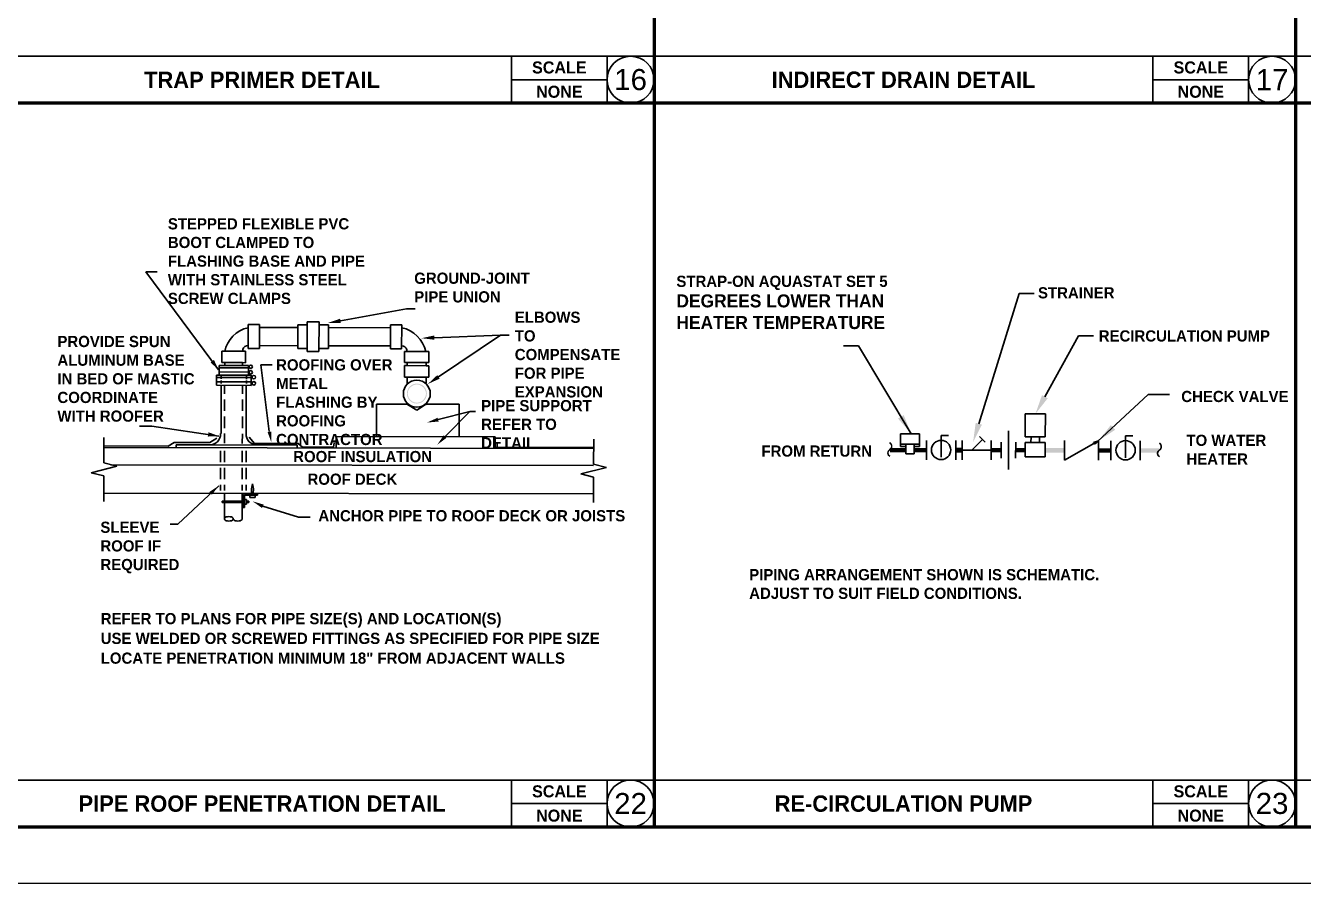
# Model space of a CAD drawing. Header units: inches. Extents: x 2025 to 34930, y -6955 to 4650.
# Drawn here: x 9068.7 to 9546.8, y -2938.9 to -2617.8 of the extents above; entities that cross this region are included whole.
import ezdxf

# ---------------------------------------------------------------- set-up
doc = ezdxf.new("R2010")
doc.units = ezdxf.units.IN
doc.header["$MEASUREMENT"] = 0
doc.layers.get('DEFPOINTS').update_dxf_attribs({"color": 104})
doc.layers.add('M-HVAC-EXHS-DUCT', color=3, linetype='Continuous', lineweight=50)
doc.layers.add('PDF-TEXT', color=7, linetype='Continuous', lineweight=35)
doc.styles.add('Century Gothic_B', font='GOTHICB.TTF', dxfattribs={"height": 6.659722})
doc.styles.add('PDF Arial', font='arial.ttf')
doc.styles.add('PDF Arial Bold', font='arialbd.ttf')

# ---------------------------------------------------------------- blocks, each defined once
blk = doc.blocks.new('p detail 22')
at = {"layer": 'PDF-TEXT', "transparency": 33554559}
h = blk.add_hatch(color=256, dxfattribs=at)
h.paths.add_polyline_path([(9211.48, -2756.53), (9211.86, -2757.42), (9212.44, -2758.19), (9213.2, -2758.77), (9214.1, -2759.15), (9215.06, -2759.28), (9216.01, -2759.15), (9216.97, -2758.77), (9217.74, -2758.2), (9218.32, -2757.43), (9218.7, -2756.54), (9218.83, -2755.58), (9218.71, -2754.56), (9218.32, -2753.66), (9217.75, -2752.89), (9216.98, -2752.32), (9216.03, -2751.93), (9215.07, -2751.8), (9214.11, -2751.93), (9213.21, -2752.31), (9212.45, -2752.88), (9211.87, -2753.65), (9211.48, -2754.54), (9211.36, -2755.57)])
h.paths.add_polyline_path([(9211.67, -2755.57), (9211.8, -2754.67), (9212.12, -2753.84), (9212.7, -2753.14), (9213.41, -2752.63), (9214.24, -2752.25), (9215.07, -2752.12), (9215.96, -2752.25), (9216.79, -2752.64), (9217.49, -2753.15), (9218, -2753.85), (9218.39, -2754.68), (9218.51, -2755.58), (9218.38, -2756.41), (9218, -2757.24), (9217.49, -2757.94), (9216.78, -2758.52), (9215.95, -2758.83), (9215.06, -2758.96), (9214.23, -2758.83), (9213.4, -2758.51), (9212.69, -2757.93), (9212.12, -2757.23), (9211.8, -2756.4)], flags=0)
at = {"layer": 'PDF-TEXT'}
for p, q in [((9117.93, -2709.98), (9113.65, -2709.97)), ((9113.65, -2709.97), (9140.88, -2746.63)), ((9186.47, -2728.3), (9211.21, -2723.87)), ((9211.21, -2723.87), (9214.41, -2723.87)), ((9151.95, -2738.66), (9151.96, -2729.72)), ((9151.96, -2729.72), (9156.24, -2729.72)), ((9156.24, -2729.72), (9156.23, -2738.67)), ((9170.56, -2729.75), (9170.54, -2738.69)), ((9174.07, -2729.75), (9170.56, -2729.75)), ((9174.08, -2728.73), (9174.06, -2739.78)), ((9178.49, -2728.74), (9174.08, -2728.73)), ((9178.47, -2739.79), (9178.49, -2728.74)), ((9182, -2729.76), (9178.48, -2729.76)), ((9181.98, -2738.71), (9182, -2729.76)), ((9205.26, -2730.89), (9205.26, -2729.8)), ((9205.26, -2729.8), (9209.42, -2729.81)), ((9209.42, -2729.81), (9209.4, -2738.76)), ((9170.56, -2730.83), (9156.24, -2730.81)), ((9205.26, -2730.89), (9182, -2730.85)), ((9205.25, -2737.66), (9205.26, -2730.89)), ((9246.41, -2733.64), (9221.61, -2734.62)), ((9223.19, -2749.26), (9246.41, -2733.64)), ((9246.41, -2733.64), (9249.61, -2733.64)), ((9149.96, -2739.04), (9149.84, -2739.68)), ((9150.22, -2738.47), (9149.96, -2739.04)), ((9150.73, -2737.96), (9150.22, -2738.47)), ((9151.31, -2737.7), (9150.73, -2737.96)), ((9151.95, -2737.58), (9151.31, -2737.7)), ((9156.23, -2738.67), (9151.95, -2738.66)), ((9156.23, -2737.58), (9170.55, -2737.61)), ((9170.54, -2738.69), (9174.06, -2738.7)), ((9178.47, -2738.71), (9181.98, -2738.71)), ((9181.99, -2737.62), (9205.25, -2737.66)), ((9205.25, -2738.75), (9205.25, -2737.66)), ((9209.4, -2738.76), (9205.25, -2738.75)), ((9210.04, -2737.8), (9209.4, -2737.67)), ((9210.62, -2738.05), (9210.04, -2737.8)), ((9211.13, -2738.57), (9210.62, -2738.05)), ((9211.38, -2739.14), (9211.13, -2738.57)), ((9211.51, -2739.78), (9211.38, -2739.14)), ((9142.1, -2743.95), (9142.1, -2739.67)), ((9142.1, -2739.67), (9150.92, -2739.68)), ((9143.18, -2743.95), (9142.1, -2743.95)), ((9149.83, -2743.96), (9143.18, -2743.95)), ((9143.18, -2743.95), (9143.18, -2745.04)), ((9150.92, -2743.97), (9149.83, -2743.96)), ((9149.83, -2743.96), (9149.83, -2745.05)), ((9150.92, -2739.68), (9150.92, -2743.97)), ((9174.06, -2739.78), (9178.47, -2739.79)), ((9210.42, -2739.78), (9219.56, -2739.79)), ((9210.42, -2743.87), (9210.42, -2739.78)), ((9219.55, -2743.88), (9210.42, -2743.87)), ((9211.5, -2745.09), (9211.5, -2743.87)), ((9218.53, -2745.1), (9218.53, -2743.88)), ((9219.56, -2739.79), (9219.55, -2743.88)), ((9140.11, -2748.61), (9140.1, -2752.45)), ((9153.14, -2748.63), (9140.11, -2748.61)), ((9141.14, -2744.97), (9141.13, -2748.61)), ((9141.13, -2745.93), (9152.19, -2745.95)), ((9141.13, -2747.46), (9152.19, -2747.48)), ((9152.06, -2744.99), (9141.14, -2744.97)), ((9141.9, -2748.94), (9141.89, -2750.02)), ((9151.29, -2750.17), (9151.29, -2748.95)), ((9152.06, -2748.63), (9152.06, -2744.99)), ((9153.14, -2749.72), (9153.14, -2748.63)), ((9161.01, -2744.75), (9156.73, -2744.74)), ((9156.73, -2744.74), (9159.88, -2769.74)), ((9210.41, -2749.37), (9210.41, -2745.08)), ((9210.41, -2745.08), (9211.5, -2745.09)), ((9211.5, -2745.09), (9218.53, -2745.1)), ((9218.53, -2745.1), (9219.55, -2745.1)), ((9219.55, -2745.1), (9219.55, -2749.38)), ((9140.1, -2751.17), (9153.27, -2751.19)), ((9140.1, -2752.45), (9153.14, -2752.47)), ((9140.11, -2749.51), (9153.27, -2749.53)), ((9141.86, -2770.54), (9141.89, -2752.64)), ((9141.89, -2750.66), (9141.89, -2751.75)), ((9143.17, -2752.45), (9143.16, -2755.65)), ((9149.81, -2752.46), (9149.81, -2755.66)), ((9151.19, -2770.55), (9151.22, -2752.66)), ((9151.29, -2751.76), (9151.29, -2750.68)), ((9153.14, -2752.47), (9153.14, -2749.72)), ((9219.55, -2749.38), (9210.41, -2749.37)), ((9211.49, -2749.37), (9211.49, -2751.92)), ((9218.52, -2749.38), (9218.52, -2751.74)), ((9143.16, -2757.76), (9143.15, -2762.04)), ((9149.81, -2757.77), (9149.8, -2762.05)), ((9199.97, -2759.51), (9199.95, -2771.65)), ((9211.48, -2759.53), (9199.97, -2759.51)), ((9211.6, -2759.66), (9211.48, -2759.59)), ((9215.12, -2761.71), (9211.6, -2759.59)), ((9218.31, -2759.6), (9215.12, -2761.71)), ((9218.51, -2759.61), (9218.38, -2759.67)), ((9218.51, -2759.54), (9230.97, -2759.56)), ((9234.86, -2762.19), (9223.03, -2765.3)), ((9225.65, -2771.63), (9234.74, -2762.38)), ((9230.97, -2759.56), (9230.95, -2771.7)), ((9236.97, -2762.19), (9234.86, -2762.19)), ((9115.98, -2767.68), (9111.32, -2767.68)), ((9140.96, -2771.43), (9115.98, -2767.68)), ((9143.15, -2764.15), (9143.14, -2768.43)), ((9149.8, -2764.16), (9149.79, -2768.44)), ((9098, -2781.52), (9098.02, -2771.94)), ((9137.64, -2773.85), (9140.26, -2772.2)), ((9140.45, -2773.54), (9140.96, -2772.9)), ((9140.96, -2772.9), (9141.35, -2772.13)), ((9141.35, -2772.13), (9141.6, -2771.37)), ((9141.6, -2771.37), (9141.67, -2770.54)), ((9143.14, -2770.54), (9143.13, -2774.12)), ((9149.79, -2770.55), (9149.78, -2774.19)), ((9151.25, -2771.38), (9151.19, -2770.55)), ((9151.51, -2772.15), (9151.25, -2771.38)), ((9151.89, -2772.92), (9151.51, -2772.15)), ((9152.4, -2773.56), (9151.89, -2772.92)), ((9154.32, -2774.2), (9152.34, -2771.9)), ((9184.87, -2771.63), (9184.86, -2775.91)), ((9244.43, -2771.73), (9184.87, -2771.63)), ((9244.43, -2776.01), (9244.43, -2771.73)), ((9281.23, -2782.01), (9281.25, -2772.55)), ((9098.01, -2775.13), (9122.04, -2775.17)), ((9098.01, -2775.77), (9281.24, -2776.07)), ((9122.04, -2775.17), (9124.34, -2773.83)), ((9124.34, -2773.83), (9137.64, -2773.85)), ((9124.98, -2775.81), (9124.98, -2774.73)), ((9124.98, -2774.73), (9137.44, -2774.75)), ((9137.44, -2774.75), (9138.28, -2774.69)), ((9170.29, -2774.8), (9138.15, -2774.75)), ((9138.28, -2774.69), (9139.04, -2774.43)), ((9139.04, -2774.43), (9139.81, -2774.05)), ((9139.81, -2774.05), (9140.45, -2773.54)), ((9141.66, -2776.93), (9141.65, -2781.15)), ((9143.13, -2776.93), (9143.12, -2781.15)), ((9149.78, -2776.94), (9149.77, -2781.16)), ((9151.25, -2776.94), (9151.24, -2781.16)), ((9153.04, -2774.07), (9152.4, -2773.56)), ((9153.81, -2774.46), (9153.04, -2774.07)), ((9154.57, -2774.71), (9153.81, -2774.46)), ((9170.68, -2774.23), (9154.32, -2774.2)), ((9155.4, -2774.78), (9154.57, -2774.71)), ((9170.29, -2775.89), (9170.29, -2774.8)), ((9172.34, -2775.57), (9170.68, -2774.23)), ((9183.84, -2775.59), (9172.34, -2775.57)), ((9184.16, -2773.93), (9183.84, -2775.59)), ((9245.07, -2775.69), (9245.07, -2774.35)), ((9281.24, -2775.75), (9245.07, -2775.69)), ((9102.79, -2782.74), (9098, -2781.52)), ((9100.43, -2782.17), (9281.23, -2782.46)), ((9286.02, -2783.23), (9281.23, -2782.01)), ((9093.2, -2785.16), (9102.79, -2782.74)), ((9097.99, -2786.32), (9093.2, -2785.16)), ((9097.98, -2795.97), (9097.99, -2786.32)), ((9141.65, -2783.32), (9141.64, -2787.54)), ((9143.12, -2783.32), (9143.11, -2787.54)), ((9149.76, -2783.33), (9149.76, -2787.55)), ((9151.23, -2783.33), (9151.23, -2787.55)), ((9276.43, -2785.58), (9286.02, -2783.23)), ((9281.22, -2786.8), (9276.43, -2785.58)), ((9281.21, -2796.26), (9281.22, -2786.8)), ((9141, -2790.03), (9125.64, -2804.45)), ((9141.64, -2789.65), (9141.63, -2791.82)), ((9143.11, -2789.65), (9143.1, -2791.82)), ((9149.75, -2789.66), (9149.75, -2791.83)), ((9151.22, -2789.66), (9151.22, -2791.83)), ((9153.59, -2789.28), (9153.2, -2791.13)), ((9153.2, -2791.13), (9153.2, -2792.86)), ((9153.91, -2791.2), (9153.59, -2789.28)), ((9153.9, -2792.99), (9153.91, -2791.2)), ((9281.21, -2793.07), (9097.98, -2792.77)), ((9142.27, -2796.29), (9142.27, -2795.78)), ((9142.27, -2795.78), (9149.94, -2795.79)), ((9150, -2796.31), (9142.27, -2796.29)), ((9143.1, -2796.3), (9143.09, -2802.43)), ((9143.1, -2792.84), (9143.1, -2795.78)), ((9149.74, -2796.31), (9149.73, -2802.44)), ((9149.75, -2792.85), (9149.74, -2795.79)), ((9150, -2798.16), (9150, -2793.05)), ((9150, -2793.05), (9155.44, -2793.06)), ((9155.44, -2793.57), (9150.64, -2793.56)), ((9150.64, -2793.56), (9150.64, -2798.16)), ((9151.34, -2795.16), (9150.64, -2795.16)), ((9151.34, -2796.95), (9151.34, -2795.16)), ((9151.34, -2796.31), (9152.24, -2796.31)), ((9152.24, -2795.8), (9151.41, -2795.8)), ((9152.24, -2796.31), (9152.24, -2795.8)), ((9152.56, -2794.39), (9152.56, -2793.56)), ((9154.6, -2794.4), (9152.56, -2794.39)), ((9154.61, -2793.57), (9154.6, -2794.4)), ((9155.44, -2793.06), (9155.44, -2793.57)), ((9144.24, -2801.67), (9143.79, -2801.73)), ((9144.75, -2801.6), (9144.24, -2801.67)), ((9145.26, -2801.67), (9144.75, -2801.6)), ((9145.71, -2801.73), (9145.26, -2801.67)), ((9150.64, -2798.16), (9150, -2798.16)), ((9150.64, -2796.95), (9151.34, -2796.95)), ((9170.83, -2801.77), (9157.47, -2797.72)), ((9125.64, -2804.45), (9122.82, -2804.44)), ((9143.15, -2802.17), (9143.09, -2802.43)), ((9143.09, -2802.43), (9143.15, -2802.69)), ((9143.41, -2801.92), (9143.15, -2802.17)), ((9143.15, -2802.69), (9143.41, -2802.94)), ((9143.79, -2801.73), (9143.41, -2801.92)), ((9143.41, -2802.94), (9143.79, -2803.13)), ((9143.79, -2803.13), (9144.24, -2803.2)), ((9144.24, -2803.2), (9144.75, -2803.26)), ((9144.75, -2803.26), (9145.26, -2803.2)), ((9145.26, -2803.2), (9145.71, -2803.14)), ((9146.09, -2801.92), (9145.71, -2801.73)), ((9145.71, -2803.14), (9146.09, -2802.95)), ((9146.35, -2802.18), (9146.09, -2801.92)), ((9146.09, -2802.95), (9146.35, -2802.69)), ((9146.41, -2802.44), (9146.35, -2802.18)), ((9146.35, -2802.69), (9146.41, -2802.44)), ((9146.47, -2802.69), (9146.41, -2802.44)), ((9146.73, -2802.95), (9146.47, -2802.69)), ((9147.11, -2803.14), (9146.73, -2802.95)), ((9147.56, -2803.2), (9147.11, -2803.14)), ((9148.07, -2803.27), (9147.56, -2803.2)), ((9148.58, -2803.21), (9148.07, -2803.27)), ((9149.03, -2803.14), (9148.58, -2803.21)), ((9149.41, -2802.95), (9149.03, -2803.14)), ((9149.67, -2802.7), (9149.41, -2802.95)), ((9149.73, -2802.44), (9149.67, -2802.7)), ((9175.17, -2801.78), (9170.83, -2801.77))]:
    blk.add_line(p, q, dxfattribs=at)
for centre, radius in [((9152.94, -2745.5), 0.652), ((9152.94, -2747.61), 0.652), ((9154.09, -2749.4), 0.652), ((9154.09, -2751.7), 0.652), ((9215.07, -2755.56), 5.04)]:
    blk.add_circle(centre, radius, dxfattribs=at)
for centre, radius, start, end in [((9154.49, -2742.14), 11.55, 102.6411, 168.0035), ((9206.93, -2742.48), 11.85, 13.1224, 77.9152)]:
    blk.add_arc(centre, radius, start, end, dxfattribs=at)
at = {"layer": 'PDF-TEXT', "transparency": 33554559}
for points in [[(9186.6, -2729.07), (9186.35, -2727.53), (9181.74, -2729.12)], [(9221.68, -2735.39), (9221.62, -2733.79), (9216.82, -2734.81)], [(9139.16, -2742.92), (9137.88, -2743.88), (9140.88, -2746.63)], [(9223.64, -2749.96), (9222.74, -2748.62), (9219.22, -2751.94)], [(9223.23, -2766), (9222.84, -2764.6), (9218.88, -2766.38)], [(9137.13, -2770.02), (9136.87, -2771.62), (9140.96, -2771.43)], [(9160.65, -2769.74), (9159.25, -2769.99), (9160.65, -2773.76)], [(9226.16, -2772.14), (9225.13, -2771.18), (9222.7, -2774.69)], [(9137.42, -2792.39), (9138.37, -2793.41), (9141, -2790.03)], [(9157.15, -2798.36), (9157.8, -2797.09), (9153.64, -2795.86)]]:
    blk.add_solid(points, dxfattribs=at)
at = {"layer": 'PDF-TEXT', "char_height": 4.1875, "attachment_point": 1, "style": 'Century Gothic_B'}
for s, insert, width in [('STEPPED FLEXIBLE PVC BOOT CLAMPED TO FLASHING BASE AND PIP{\\H1.00012x;E WITH STAINLESS STEEL SCREW CLAMPS}', (9121.93, -2689.9), 80.9525), ('GROUND-JOINT PIPE UNION', (9214.1, -2710.26), 46.1579), ('ELBOWS TO COMPENSATE FOR PIPE EXPANSION', (9251.72, -2724.87), 30.9304), ('PROVIDE SPUN ALUMINUM BASE IN BED OF MASTIC COORDINATE WITH ROOFER', (9080.6, -2733.95), 51.5068), ('ROOFING OVER METAL FLASHING BY ROOFING CONTRACTOR', (9162.42, -2742.7), 47.2242), ('PIPE SUPPORT REFER TO DETAIL', (9239.14, -2757.96), 47.5259), ('SLEEVE ROOF IF REQUIRED', (9096.68, -2803.47), 32.293)]:
    blk.add_mtext(s, dxfattribs=dict(at, insert=insert, width=width))
at = {"layer": 'PDF-TEXT', "attachment_point": 7, "style": 'Century Gothic_B'}
for s, insert, char_height in [('ROOF INSULATION', (9168.81, -2781.26), 4.1875), ('ROOF DECK', (9174.17, -2789.74), 4.188), ('ANCHOR PIPE TO ROOF DECK OR JOISTS', (9178.24, -2803.42), 4.1875)]:
    blk.add_mtext(s, dxfattribs=dict(at, insert=insert, char_height=char_height))
at = {"layer": 'PDF-TEXT', "insert": (9096.8, -2837.67), "char_height": 4.1875, "width": 182.8789, "attachment_point": 1, "line_spacing_factor": 1.058889, "style": 'Century Gothic_B'}
blk.add_mtext('REFER TO PLANS FOR PIPE SIZE(S) AND LOCATION(S)   \\PUSE WELDED OR {\\H1.00025x;SCREWED FITTINGS AS SPECIFIED FOR PIPE SIZE\\PLOCATE PENETRATION \\H1.00194x;MINIMUM 18" FROM ADJACENT WALLS}', dxfattribs=at)
blk = doc.blocks.new('p detail 23')
at = {"layer": 'PDF-TEXT', "transparency": 33554559}
for points in [[(9392.07, -2776.83), (9392.65, -2776.35), (9393.04, -2775.67), (9393.04, -2774.89), (9392.66, -2774.11), (9392.07, -2773.62), (9391.78, -2774.21), (9392.17, -2774.5), (9392.46, -2774.99), (9392.46, -2775.57), (9392.17, -2775.96), (9391.78, -2776.35), (9391.19, -2777.03), (9391, -2777.9), (9391.29, -2778.78), (9391.97, -2779.26), (9392.26, -2778.78), (9391.77, -2778.39), (9391.58, -2777.8), (9391.68, -2777.32)], [(9392.07, -2775.86), (9392.07, -2777.51), (9398, -2777.52), (9398, -2775.87)], [(9401.21, -2775.87), (9401.21, -2777.53), (9405.77, -2777.53), (9405.78, -2775.88)], [(9419.09, -2777.65), (9419.1, -2775.81), (9416.76, -2775.8), (9416.76, -2777.65)], [(9429.99, -2775.92), (9429.98, -2777.57), (9433.68, -2777.58), (9433.68, -2775.93)], [(9439.12, -2775.94), (9439.12, -2777.59), (9442.72, -2777.59), (9442.72, -2775.94)], [(9450.21, -2775.95), (9450.21, -2777.61), (9457.4, -2777.62), (9457.4, -2775.97)], [(9470.14, -2775.99), (9470.14, -2777.64), (9474.71, -2777.65), (9474.71, -2775.99)], [(9485.69, -2776.01), (9485.69, -2777.66), (9492.79, -2777.68), (9492.79, -2776.02)], [(9492.98, -2777), (9493.57, -2776.51), (9493.86, -2775.83), (9493.86, -2775.05), (9493.57, -2774.27), (9492.99, -2773.79), (9492.7, -2774.37), (9493.08, -2774.66), (9493.28, -2775.15), (9493.28, -2775.73), (9493.08, -2776.12), (9492.01, -2777.19), (9491.82, -2778.06), (9492.2, -2778.94), (9492.88, -2779.43), (9493.08, -2778.94), (9492.69, -2778.55), (9492.5, -2777.97), (9492.59, -2777.48)]]:
    blk.add_hatch(color=256, dxfattribs=at).paths.add_polyline_path(points)
at = {"layer": 'PDF-TEXT'}
for p, q in [((9440.39, -2718.09), (9425.33, -2766.87)), ((9446.02, -2718.1), (9440.39, -2718.09)), ((9462.62, -2733.97), (9450.04, -2756.7)), ((9468.26, -2733.98), (9462.62, -2733.97)), ((9380.37, -2737.73), (9374.73, -2737.72)), ((9400.05, -2770.62), (9380.37, -2737.73)), ((9469.75, -2773.46), (9488.64, -2755.89)), ((9488.64, -2755.89), (9496.71, -2755.9)), ((9442.73, -2771.76), (9442.74, -2763.11)), ((9442.74, -2763.11), (9450.23, -2763.12)), ((9450.23, -2763.12), (9450.21, -2771.77)), ((9403.16, -2770.63), (9396.06, -2770.62)), ((9396.06, -2770.62), (9396.06, -2775.38)), ((9403.15, -2775.39), (9403.16, -2770.63)), ((9411.23, -2771.22), (9411.22, -2779.39)), ((9413.95, -2771.23), (9411.23, -2771.22)), ((9422.69, -2776.69), (9426.69, -2772.71)), ((9425.62, -2771.64), (9427.75, -2773.78)), ((9436.39, -2784), (9436.41, -2769.42)), ((9444.87, -2771.76), (9442.73, -2771.76)), ((9444.86, -2773.9), (9444.87, -2771.76)), ((9444.87, -2771.76), (9448.08, -2771.77)), ((9448.08, -2771.77), (9448.07, -2773.91)), ((9450.21, -2771.77), (9448.08, -2771.77)), ((9480.26, -2771.34), (9480.24, -2779.6)), ((9482.98, -2771.34), (9480.26, -2771.34)), ((9403.16, -2774.42), (9396.06, -2774.41)), ((9396.06, -2775.38), (9398, -2775.38)), ((9398, -2774.41), (9398, -2778.11)), ((9401.2, -2778.11), (9401.21, -2774.42)), ((9401.21, -2775.39), (9403.15, -2775.39)), ((9405.77, -2780.35), (9405.78, -2773.06)), ((9416.77, -2773.08), (9416.76, -2780.37)), ((9419.09, -2780.38), (9419.1, -2773.08)), ((9429.98, -2776.7), (9419.1, -2776.68)), ((9429.99, -2773.1), (9429.98, -2780.39)), ((9433.68, -2773.69), (9433.67, -2779.72)), ((9439.12, -2779.73), (9439.13, -2773.7)), ((9442.72, -2779.25), (9442.73, -2773.9)), ((9442.73, -2773.9), (9450.21, -2773.91)), ((9450.21, -2773.91), (9450.2, -2779.26)), ((9457.4, -2780.44), (9457.41, -2773.15)), ((9470.14, -2773.17), (9457.4, -2780.44)), ((9470.14, -2773.17), (9468.2, -2773.84)), ((9468.2, -2773.84), (9468.59, -2774.53)), ((9468.59, -2774.53), (9470.14, -2773.17)), ((9470.13, -2780.46), (9470.14, -2773.17)), ((9474.7, -2780.47), (9474.71, -2773.17)), ((9485.7, -2773.19), (9485.69, -2780.48)), ((9398, -2778.11), (9401.2, -2778.11)), ((9450.2, -2779.26), (9442.72, -2779.25))]:
    blk.add_line(p, q, dxfattribs=at)
for centre in [(9411.22, -2776.64), (9480.25, -2776.75)]:
    blk.add_circle(centre, 3.6, dxfattribs=at)
at = {"layer": 'PDF-TEXT', "transparency": 33554559}
for points in [[(9448.98, -2756.12), (9451.11, -2757.29), (9446.53, -2763.11)], [(9397.24, -2763.62), (9395.1, -2764.88), (9399.95, -2770.43)], [(9426.5, -2767.17), (9424.17, -2766.48), (9423.18, -2773.77)], [(9474.72, -2767.34), (9476.37, -2769.09), (9470.14, -2773.17)]]:
    blk.add_solid(points, dxfattribs=at)
at = {"layer": 'PDF-TEXT', "attachment_point": 1, "style": 'Century Gothic_B'}
for s, insert, char_height, width in [('STRAP-ON AQUASTAT SET 5 {\\H1.16179x;DEGREES LOWER THAN \\H1.00002x;HEATER TEMPERATURE}', (9312.19, -2711.43), 4.1875, 89.957), ('STRAINER', (9447.48, -2715.72), 4.188, 33.5235), ('RECIRCULATION PUMP', (9470.2, -2731.87), 4.1875, 79.6074), ('CHECK VALVE', (9501.08, -2754.53), 4.1875, 50.055), ('TO WATER HEATER', (9503.01, -2770.94), 4.1875, 36.3396), ('FROM RETURN', (9344.01, -2774.96), 4.1875, 45.1961), ('PIPING ARRANGEMENT SHOWN IS SCHEMATIC.  \\PADJUST TO SUIT FIELD CONDITIONS.', (9339.43, -2821.21), 4.1875, 168.5354)]:
    blk.add_mtext(s, dxfattribs=dict(at, insert=insert, char_height=char_height, width=width))

msp = doc.modelspace()

# ---------------------------------------------------------------- linework, layer by layer
at = {"layer": 'DEFPOINTS'}
msp.add_lwpolyline([(8330.71, -1857.81), (9797.6, -1857.81), (9797.6, -2938.88), (8330.71, -2938.88)], close=True, dxfattribs=at)
at = {"layer": 'PDF-TEXT', "color": 42, "lineweight": 100}
for p, q in [((9303.83, -1888.19), (9303.83, -2917.77)), ((9543.83, -1888.19), (9543.83, -2917.77)), ((9787.29, -2646.85), (8343.83, -2646.85)), ((9787.29, -2917.77), (8343.83, -2917.77))]:
    msp.add_line(p, q, dxfattribs=at)
at = {"layer": 'PDF-TEXT'}
for p, q in [((9787.29, -2629.28), (8343.83, -2629.28)), ((9250.5, -2646.85), (9250.5, -2629.28)), ((9286.27, -2646.85), (9286.27, -2629.28)), ((9490.5, -2646.85), (9490.5, -2629.28)), ((9526.27, -2646.85), (9526.27, -2629.28)), ((9286.27, -2638.06), (9250.5, -2638.06)), ((9526.27, -2638.06), (9490.5, -2638.06)), ((9787.29, -2900.2), (8343.83, -2900.2)), ((9250.5, -2917.77), (9250.5, -2900.2)), ((9286.27, -2917.77), (9286.27, -2900.2)), ((9490.5, -2917.77), (9490.5, -2900.2)), ((9526.27, -2917.77), (9526.27, -2900.2)), ((9286.27, -2908.98), (9250.5, -2908.98)), ((9526.27, -2908.98), (9490.5, -2908.98))]:
    msp.add_line(p, q, dxfattribs=at)
for centre in [(9295.05, -2638.06), (9535.05, -2638.06), (9295.05, -2908.98), (9535.05, -2908.98)]:
    msp.add_circle(centre, 8.78, dxfattribs=at)

# ---------------------------------------------------------------- block references
at = {"layer": 'M-HVAC-EXHS-DUCT'}
for name in ['p detail 22', 'p detail 23']:
    msp.add_blockref(name, (0, 0), dxfattribs=at)

# ---------------------------------------------------------------- texts
at = {"layer": 'PDF-TEXT', "attachment_point": 5}
for s, insert, char_height, width, style in [('{\\fCentury Gothic|b1|i0|c0|p34;SCALE}', (9268.39, -2633.51), 4.5, 35.7683, 'PDF Arial Bold'), ('16', (9295.05, -2638.06), 7.889, 17.5595, 'PDF Arial'), ('{\\fCentury Gothic|b1|i0|c0|p34;SCALE}', (9508.39, -2633.51), 4.5, 35.7683, 'PDF Arial Bold'), ('17', (9535.05, -2638.06), 7.889, 17.5595, 'PDF Arial'), ('{\\fCentury Gothic|b1|i0|c0|p34;TRAP PRIMER DETAIL}', (9157.16, -2638.11), 6.1202, 186.6721, 'PDF Arial Bold'), ('{\\fCentury Gothic|b1|i0|c0|p34;INDIRECT DRAIN DETAIL}', (9397.16, -2638.11), 6.1202, 186.6721, 'PDF Arial Bold'), ('{\\fCentury Gothic|b1|i0|c0|p34;NONE}', (9268.39, -2642.6), 4.5, 35.7683, 'PDF Arial Bold'), ('{\\fCentury Gothic|b1|i0|c0|p34;NONE}', (9508.39, -2642.6), 4.5, 35.7683, 'PDF Arial Bold'), ('{\\fCentury Gothic|b1|i0|c0|p34;SCALE}', (9268.39, -2904.44), 4.5, 35.7683, 'PDF Arial Bold'), ('{\\fCentury Gothic|b1|i0|c0|p34;SCALE}', (9508.39, -2904.44), 4.5, 35.7683, 'PDF Arial Bold'), ('{\\fCentury Gothic|b1|i0|c0|p34;PIPE ROOF PENETRATION DETAIL}', (9157.16, -2909.04), 6.1202, 186.6721, 'PDF Arial Bold'), ('22', (9295.05, -2908.98), 7.889, 17.5595, 'PDF Arial'), ('{\\fCentury Gothic|b1|i0|c0|p34;RE-CIRCULATION PUMP}', (9397.16, -2909.04), 6.1202, 186.6721, 'PDF Arial Bold'), ('23', (9535.05, -2908.98), 7.889, 17.5595, 'PDF Arial'), ('{\\fCentury Gothic|b1|i0|c0|p34;NONE}', (9268.39, -2913.53), 4.5, 35.7683, 'PDF Arial Bold'), ('{\\fCentury Gothic|b1|i0|c0|p34;NONE}', (9508.39, -2913.53), 4.5, 35.7683, 'PDF Arial Bold')]:
    msp.add_mtext(s, dxfattribs=dict(at, insert=insert, char_height=char_height, width=width, style=style))

doc.saveas('drawing.dxf')
